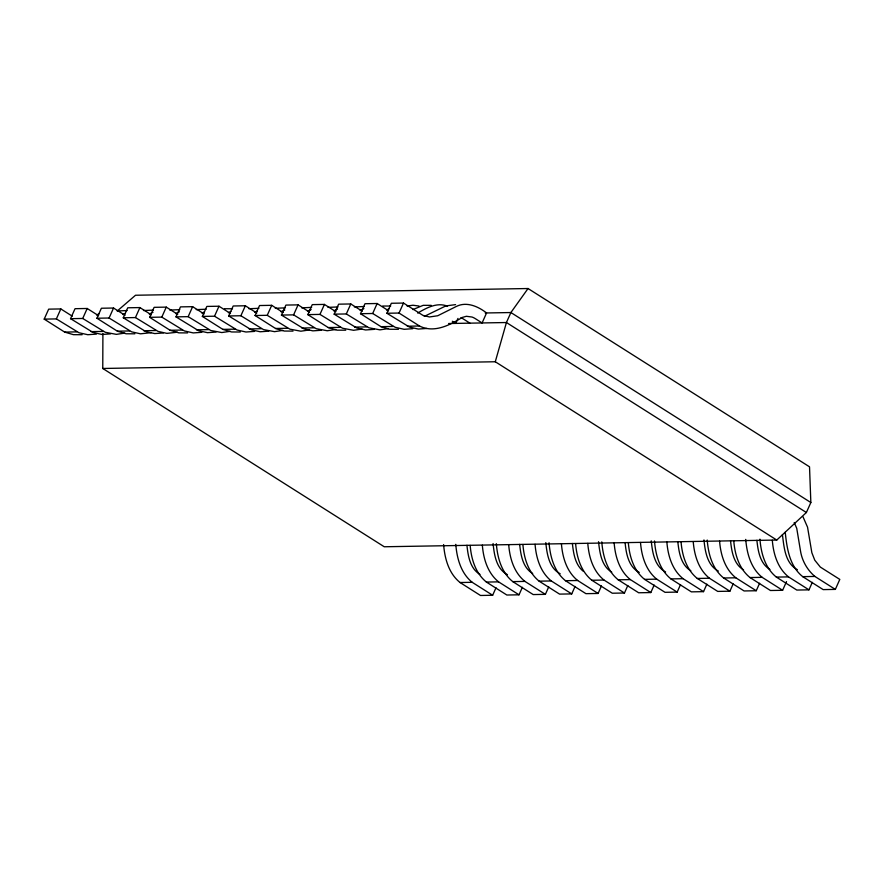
<?xml version="1.0" encoding="UTF-8"?>
<svg xmlns="http://www.w3.org/2000/svg" width="884" height="884" viewBox="0 0 884 884"><rect width="100%" height="100%" fill="white"/><g stroke="black" fill="none" stroke-linecap="round" stroke-linejoin="round"><path stroke-width="1.33" d="M117.815 310.494L135.517 295.245L528.046 288.527L809.523 466.818L810.849 502.532L806.385 512.51L776.771 540.047L384.253 546.765L102.765 368.473L102.909 333.478M102.765 368.473L495.283 361.755L506.433 322.527L510.897 312.538L528.046 288.527M82.146 334.716L73.427 334.671L64.654 332.086L44.2 319.124L48.664 309.146L60.83 308.936L72.278 316.185M44.2 319.124L56.366 318.914L60.83 308.936M110.599 333.865L102.003 334.472L93.174 332.506L70.554 318.671L75.029 308.693L87.196 308.483L98.643 315.732M70.554 318.671L82.72 318.472L87.196 308.483M134.865 333.809L126.147 333.776L117.373 331.18L96.92 318.229L101.384 308.24L113.55 308.03L124.998 315.279M96.92 318.229L109.086 318.019L113.55 308.03M163.319 332.97L154.722 333.577L145.893 331.611L123.274 317.776L127.749 307.787L139.915 307.577L151.363 314.826M123.274 317.776L135.44 317.566L139.915 307.577M187.585 332.903L178.866 332.87L170.093 330.273L149.639 317.323L154.103 307.334L166.269 307.124L177.717 314.373M149.639 317.323L161.805 317.113L166.269 307.124M216.039 332.064L207.442 332.671L198.613 330.704L175.993 316.87L180.469 306.881L192.635 306.671L204.082 313.93M175.993 316.87L188.159 316.66L192.635 306.671M240.304 332.008L231.586 331.964L222.812 329.367L202.359 316.417L206.823 306.428L218.989 306.229L230.437 313.477M202.359 316.417L214.525 316.207L218.989 306.229M268.758 331.157L260.161 331.765L251.332 329.798L228.713 315.964L233.188 305.986L245.354 305.776L256.802 313.024M228.713 315.964L240.879 315.754L245.354 305.776M293.024 331.102L284.305 331.058L275.532 328.472L255.078 315.511L259.542 305.532L271.708 305.323L283.156 312.571M255.078 315.511L267.244 315.312L271.708 305.323M321.478 330.251L312.87 330.859L304.052 328.903L281.432 315.069L285.908 305.079L298.074 304.869L309.522 312.118M281.432 315.069L293.599 314.859L298.074 304.869M345.743 330.196L337.025 330.163L328.251 327.566L307.798 314.616L312.262 304.626L324.428 304.416L335.876 311.665M307.798 314.616L319.964 314.406L324.428 304.416M374.197 329.356L365.589 329.964L356.771 327.997L334.152 314.163L338.627 304.173L350.793 303.963L362.241 311.212M334.152 314.163L346.318 313.953L350.793 303.963M398.463 329.301L389.745 329.257L380.971 326.66L360.517 313.709L364.981 303.72L377.148 303.51L388.595 310.77M360.517 313.709L372.683 313.5L377.148 303.51M386.872 313.256L391.347 303.267L403.513 303.068L422.972 315.389L429.469 316.969L437.724 315.754L456.365 306.439C466.586 301.245 478.288 306.505 486.565 312.958L482.1 322.947L475.283 318.627A20.476 17.271 89 0 0 472.023 317.036L466.376 316.284L462.21 317.455C449.923 325.135 433.922 333.423 419.491 326.008L399.038 313.046L386.872 313.256L409.491 327.091L418.309 329.058L426.917 328.45M399.038 313.046L403.513 303.068M457.978 318.406L455.746 323.4L452.332 321.235M443.613 544.566C444.729 558.478 448.696 573.385 460.045 582.523L480.487 595.473L492.653 595.264L496.001 587.772M470.178 545.395C471.238 558.931 475.459 573.208 486.399 582.07L506.852 595.02L519.019 594.81L522.367 587.319M496.333 543.66C497.438 557.572 501.416 572.478 512.764 581.617L533.207 594.567L545.373 594.357L548.721 586.877M522.897 544.489C523.958 558.025 528.179 572.313 539.118 581.164L559.572 594.114L571.738 593.904L575.086 586.423M549.052 542.754C550.157 556.677 554.135 571.572 565.484 580.711L585.926 593.661L598.092 593.462L601.44 585.97M575.617 543.594C576.677 557.13 580.899 571.407 591.838 580.258L612.292 593.219L624.458 593.009L627.806 585.517M601.772 541.859C602.877 555.771 606.855 570.677 618.203 579.805L638.646 592.766L650.812 592.556L654.16 585.064M628.336 542.688C629.397 556.224 633.607 570.5 644.558 579.363L665.011 592.313L677.177 592.103L680.525 584.611M654.491 540.953C655.596 554.865 659.574 569.771 670.923 578.909L691.365 591.86L703.531 591.65L706.88 584.158M681.056 541.782C682.116 555.318 686.327 569.594 697.277 578.456L717.731 591.407L729.897 591.197L733.245 583.716M707.211 540.047C708.316 553.97 712.294 568.865 723.642 578.003L744.085 590.954L756.251 590.744L759.599 583.263M733.775 540.886C734.836 554.423 739.046 568.699 749.997 577.55L770.45 590.501L782.616 590.302L786.517 581.561M759.931 539.152C761.036 553.064 765.014 567.959 776.351 577.097L796.804 590.059L808.971 589.849L812.319 582.357M785.235 532.279C786.893 548.003 789.434 566.08 802.716 576.644L823.17 589.606L835.336 589.396L839.8 579.407L820.341 567.086L814.761 560.169L811.855 552.721L807.545 527.173L802.992 516.775M96.599 314.991L99.063 313.754M122.953 314.538L125.418 313.301M149.319 314.085L153.009 312.229M175.673 313.632L179.375 311.776M202.038 313.19L204.502 311.942M228.392 312.737L230.857 311.499M254.758 312.284L257.222 311.046M281.112 311.831L284.814 309.975M307.477 311.378L311.168 309.522M333.832 310.925L337.533 309.068M360.197 310.472L363.888 308.615M386.551 310.03L389.015 308.781M412.916 309.577L423.182 305.334L431.248 305.356M417.69 313.08C426.442 307.941 437.127 301.952 447.503 306.218M424.265 316.417L445.779 305.941L455.558 304.626M124.81 333.102L116.356 334.362L105.34 332.296L82.72 318.472M151.164 332.66L140.523 333.821L131.694 331.854L109.086 318.019M177.529 332.207L166.888 333.367L158.059 331.401L135.44 317.566M230.249 331.301L221.796 332.55L210.779 330.494L188.159 316.66M282.968 330.395L274.515 331.655L263.498 329.588L240.879 315.754M309.323 329.942L300.88 331.202L289.853 329.146L267.244 315.312M335.688 329.5L327.235 330.749L316.218 328.693L293.599 314.859M362.042 329.047L353.6 330.296L342.572 328.24L319.964 314.406M388.407 328.594L379.954 329.842L368.937 327.787L346.318 313.953M117.108 310.991L127.097 310.56M143.473 310.538L153.462 310.107M169.827 310.085L179.817 309.665M196.193 309.632L206.182 309.212M248.912 308.737L258.901 308.306M275.267 308.284L285.256 307.853M301.632 307.831L311.621 307.4M327.986 307.378L337.975 306.947M354.351 306.925L364.341 306.505M407.071 306.019L412.972 305.234L419.104 306.041M96.411 334.108L87.803 334.716L78.974 332.749L56.366 318.914M201.85 332.307L193.242 332.914L184.413 330.947L161.805 317.113M254.57 331.401L245.962 332.008L237.133 330.041L214.525 316.207M412.729 328.693L404.121 329.301L395.292 327.334L372.683 313.5M224.47 308.737L232.536 308.759M382.628 306.03L390.695 306.052M485.217 312.98L510.897 312.538L810.849 502.532M448.597 323.522L506.433 322.527L806.385 512.51M64.654 332.086L76.82 331.876M91.008 331.633L103.174 331.423M117.373 331.18L129.539 330.97M143.727 330.726L155.893 330.517M170.093 330.273L182.259 330.063M196.447 329.82L208.613 329.61M222.812 329.367L234.978 329.168M249.166 328.925L261.332 328.715M275.532 328.472L287.698 328.262M301.886 328.019L314.052 327.809M328.251 327.566L340.417 327.356M354.606 327.113L366.772 326.903M380.971 326.66L393.137 326.45M407.325 326.207L419.491 326.008M460.045 582.523L472.211 582.313L492.653 595.264M486.399 582.07L498.565 581.86L519.019 594.81M512.764 581.617L524.93 581.407L545.373 594.357M539.118 581.164L551.284 580.954L571.738 593.904M565.484 580.711L577.65 580.501L598.092 593.462M591.838 580.258L604.004 580.048L624.458 593.009M618.203 579.805L630.369 579.606L650.812 592.556M644.558 579.363L656.724 579.153L677.177 592.103M670.923 578.909L683.089 578.7L703.531 591.65M697.277 578.456L709.443 578.246L729.897 591.197M723.642 578.003L735.808 577.793L756.251 590.744M749.997 577.55L762.163 577.34L782.616 590.302M776.351 577.097L788.517 576.887L808.971 589.849M802.716 576.644L814.882 576.445L835.336 589.396M469.934 323.157L463.117 318.837A20.476 17.271 89 0 0 460.973 317.688M495.283 361.755L776.771 540.047M797.412 569.716C784.904 563.207 784.053 546.776 782.417 534.709M769.909 569.44C759.942 563.605 757.986 550.699 756.892 540.301M743.554 569.893C733.576 564.058 731.62 551.152 730.538 540.754M718.338 571.064C707.123 565.285 705.089 551.086 703.962 539.925M690.835 570.788C680.857 564.964 678.901 552.058 677.818 541.66M665.619 571.97C654.403 566.191 652.37 551.992 651.243 540.831M639.254 572.423C628.491 566.876 626.093 553.417 625.099 542.566M611.75 572.147C601.363 566.058 599.75 552.445 598.523 541.726M560.18 573.771C548.975 567.992 546.931 553.793 545.804 542.632M532.676 573.495C522.698 567.672 520.742 554.765 519.659 544.367M507.46 574.677C496.256 568.898 494.211 554.699 493.084 543.538M479.957 574.401C469.979 568.578 468.023 555.671 466.94 545.273M814.882 576.445C807.401 570.058 802.175 561.042 800.561 551.318L796.738 528.289L794.219 522.532M788.517 576.887C777.577 568.036 773.356 553.76 772.307 540.223M762.163 577.34C750.825 568.202 746.847 553.307 745.731 539.395M735.808 577.793C724.858 568.942 720.637 554.666 719.587 541.13M709.443 578.246C698.493 569.395 694.283 555.108 693.222 541.572M683.089 578.7C672.138 569.837 667.917 555.561 666.867 542.025M656.724 579.153C645.773 570.291 641.563 556.014 640.502 542.478M630.369 579.606C619.419 570.744 615.198 556.467 614.148 542.931M604.004 580.048C593.065 571.197 588.843 556.92 587.783 543.384M583.109 571.152C575.042 564.39 573.451 553.262 572.379 543.461M577.65 580.501C566.699 571.65 562.478 557.373 561.428 543.837M551.284 580.954C540.345 572.103 536.124 557.826 535.063 544.29M524.93 581.407C513.98 572.556 509.759 558.268 508.709 544.732M498.565 581.86C487.625 572.998 483.404 558.721 482.344 545.185M472.211 582.313C460.862 573.175 456.895 558.268 455.779 544.356"/></g></svg>
